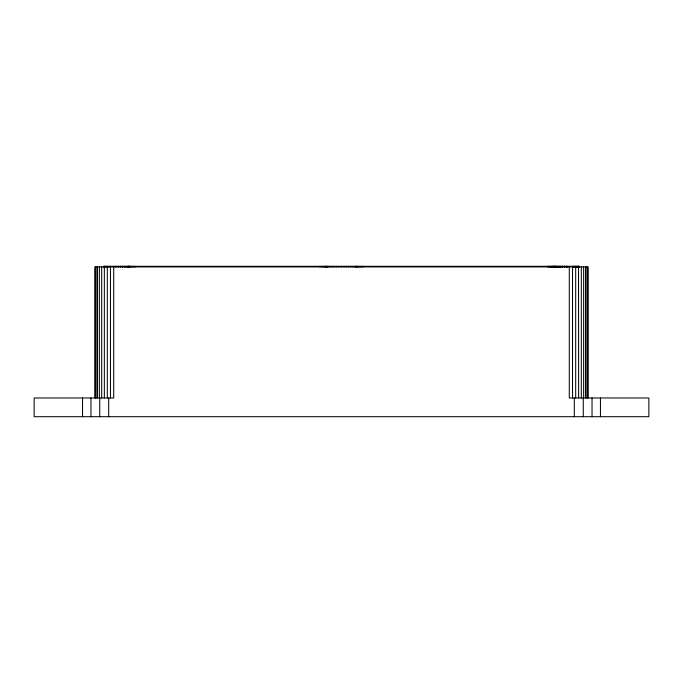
<?xml version="1.0" encoding="UTF-8"?>
<svg xmlns="http://www.w3.org/2000/svg" width="683" height="683" viewBox="0 0 683 683"><rect width="100%" height="100%" fill="white"/><g stroke="black" fill="none" stroke-linecap="round" stroke-linejoin="round"><path stroke-width="1.02" d="M103.731 266.302L579.269 266.302L579.269 266.925M600.451 397.976L600.451 416.698M592.041 397.976L592.041 416.698M588.003 397.976L588.003 266.925L94.997 266.925L94.997 397.976M587.721 266.925L587.721 397.976M586.876 266.925L586.876 397.976M585.493 266.925L585.493 397.976M583.624 266.925L583.624 397.976M583.265 397.976L583.265 416.698M581.318 266.925L581.318 397.976M579.167 266.302L579.184 266.925M578.851 266.302L578.928 266.925M578.518 266.302L578.646 397.976M578.347 266.302L578.347 266.925M577.955 266.302L577.955 266.925M577.664 266.302L577.664 266.925M577.255 266.302L577.255 266.925M576.819 266.302L576.819 266.925M576.435 266.302L576.435 266.925M575.837 266.302L575.837 266.925M575.684 266.925L575.684 397.976M575.521 266.302L575.521 266.925M574.753 266.302L574.753 266.925M574.523 266.302L574.523 266.925M574.301 397.976L574.301 416.698M573.592 266.302L573.592 266.925M573.472 266.302L573.472 266.925M572.533 266.925L572.533 397.976M572.405 266.302L572.405 266.925M569.502 266.302L569.502 266.925M569.28 266.925L569.28 397.976L648.85 397.976L648.85 416.698L34.15 416.698L34.15 397.976L113.719 397.976L113.719 266.925M567.163 266.302L567.163 266.925M567.069 266.302L567.069 266.925M566.907 266.302L566.907 266.925M566.796 266.302L566.796 266.925M564.875 266.302L564.875 266.925M564.687 266.302L564.687 266.925M564.38 266.302L564.38 266.925M564.167 266.302L564.167 266.925M562.707 266.302L562.707 266.925M562.425 266.302L562.425 266.925M562.015 266.302L562.015 266.925M561.708 266.302L561.708 266.925M560.7 266.302L560.7 266.925M560.333 266.302L560.333 266.925M559.881 266.302L559.881 266.925M559.479 266.302L559.479 266.925M558.916 266.302L558.916 266.925M558.472 266.302L558.472 266.925M558.037 266.302L558.037 266.925M557.559 266.302L557.559 266.925M557.388 266.302L557.388 266.925M556.884 266.302L556.884 266.925M556.534 266.302L556.534 266.925M556.158 266.302L556.158 266.925M555.996 266.302L555.996 266.925M555.603 266.302L555.603 266.925M555.433 266.302L555.433 266.925M555.262 266.302L555.262 266.925M554.844 266.302L554.758 266.925L554.664 266.302M554.528 266.302L554.528 266.925M554.425 266.302L554.442 266.925M554.195 266.925L554.195 266.302L554.101 266.925M553.904 266.302L553.904 266.925M553.776 266.302L553.776 266.925M553.606 266.302L553.606 266.925M553.221 266.302L553.221 266.925M552.923 266.302L552.923 266.925M552.521 266.302L552.521 266.925M552.077 266.302L552.077 266.925M551.702 266.302L551.702 266.925M551.096 266.302L551.096 266.925M550.78 266.302L550.78 266.925M550.011 266.302L550.011 266.925M549.789 266.302L549.789 266.925M548.859 266.302L548.859 266.925M548.739 266.302L548.739 266.925M547.664 266.302L547.664 266.925M363.117 266.302L363.117 266.925M361.947 266.302L361.947 266.925M360.812 266.302L360.812 266.925M359.745 266.302L359.745 266.925M358.771 266.302L358.771 266.925M357.926 266.302L357.926 266.925M357.235 266.302L357.235 266.925M356.722 266.302L356.722 266.925M356.389 266.302L356.475 266.925M355.459 266.302L355.459 266.925M354.332 266.302L354.332 266.925M352.821 266.302L352.821 266.925M350.985 266.302L350.985 266.925M348.868 266.302L348.868 266.925M346.537 266.302L346.537 266.925M344.053 266.302L344.053 266.925M341.5 266.302L341.5 266.925M338.947 266.302L338.947 266.925M336.463 266.302L336.463 266.925M334.132 266.302L334.132 266.925M332.015 266.302L332.015 266.925M330.179 266.302L330.179 266.925M328.668 266.302L328.668 266.925M327.541 266.302L327.541 266.925M326.611 266.302L326.525 266.925M326.278 266.302L326.278 266.925M325.765 266.302L325.765 266.925M325.074 266.302L325.074 266.925M324.229 266.302L324.229 266.925M323.255 266.302L323.255 266.925M322.188 266.302L322.188 266.925M321.053 266.302L321.053 266.925M319.883 266.302L319.883 266.925M135.336 266.302L135.336 266.925M134.261 266.302L134.261 266.925M133.211 266.302L133.211 266.925M132.22 266.302L132.22 266.925M131.298 266.302L131.298 266.925M130.479 266.302L130.479 266.925M129.779 266.302L129.779 266.925M129.224 266.302L129.224 266.925M129.096 266.302L129.096 266.925M128.899 266.302L128.899 266.925M128.805 266.302L128.805 266.925M128.472 266.302L128.558 266.925M128.336 266.302L128.336 266.925M128.284 266.302L128.284 266.925M127.738 266.302L127.738 266.925M127.397 266.302L127.397 266.925M126.842 266.302L126.842 266.925M126.116 266.302L126.116 266.925M125.612 266.302L125.612 266.925M124.528 266.302L124.528 266.925M124.084 266.302L124.084 266.925M122.667 266.302L122.667 266.925M122.3 266.302L122.3 266.925M120.575 266.302L120.575 266.925M120.293 266.302L120.293 266.925M118.313 266.302L118.313 266.925M118.125 266.302L118.125 266.925M115.931 266.302L115.931 266.925M115.837 266.302L115.837 266.925M113.498 266.302L113.498 266.925M110.595 266.302L110.595 266.925M110.467 266.925L110.467 397.976M109.528 266.302L109.528 266.925M108.699 397.976L108.699 416.698M108.477 266.302L108.477 266.925M107.479 266.302L107.479 266.925M107.316 266.925L107.316 397.976M106.565 266.302L106.565 266.925M105.745 266.302L105.745 266.925M105.045 266.302L105.045 266.925M104.482 266.302L104.482 266.925M104.354 266.925L104.354 397.976M104.072 266.302L104.072 266.925M103.816 266.302L103.731 266.925M101.682 266.925L101.682 397.976M99.735 397.976L99.735 416.698M99.377 266.925L99.377 397.976M97.507 266.925L97.507 397.976M96.124 266.925L96.124 397.976M95.278 266.925L95.278 397.976M90.959 397.976L90.959 416.698M82.549 397.976L82.549 416.698M356.253 266.925L356.253 266.302L356.185 266.925M326.815 266.925L326.815 266.302L326.747 266.925"/></g></svg>
